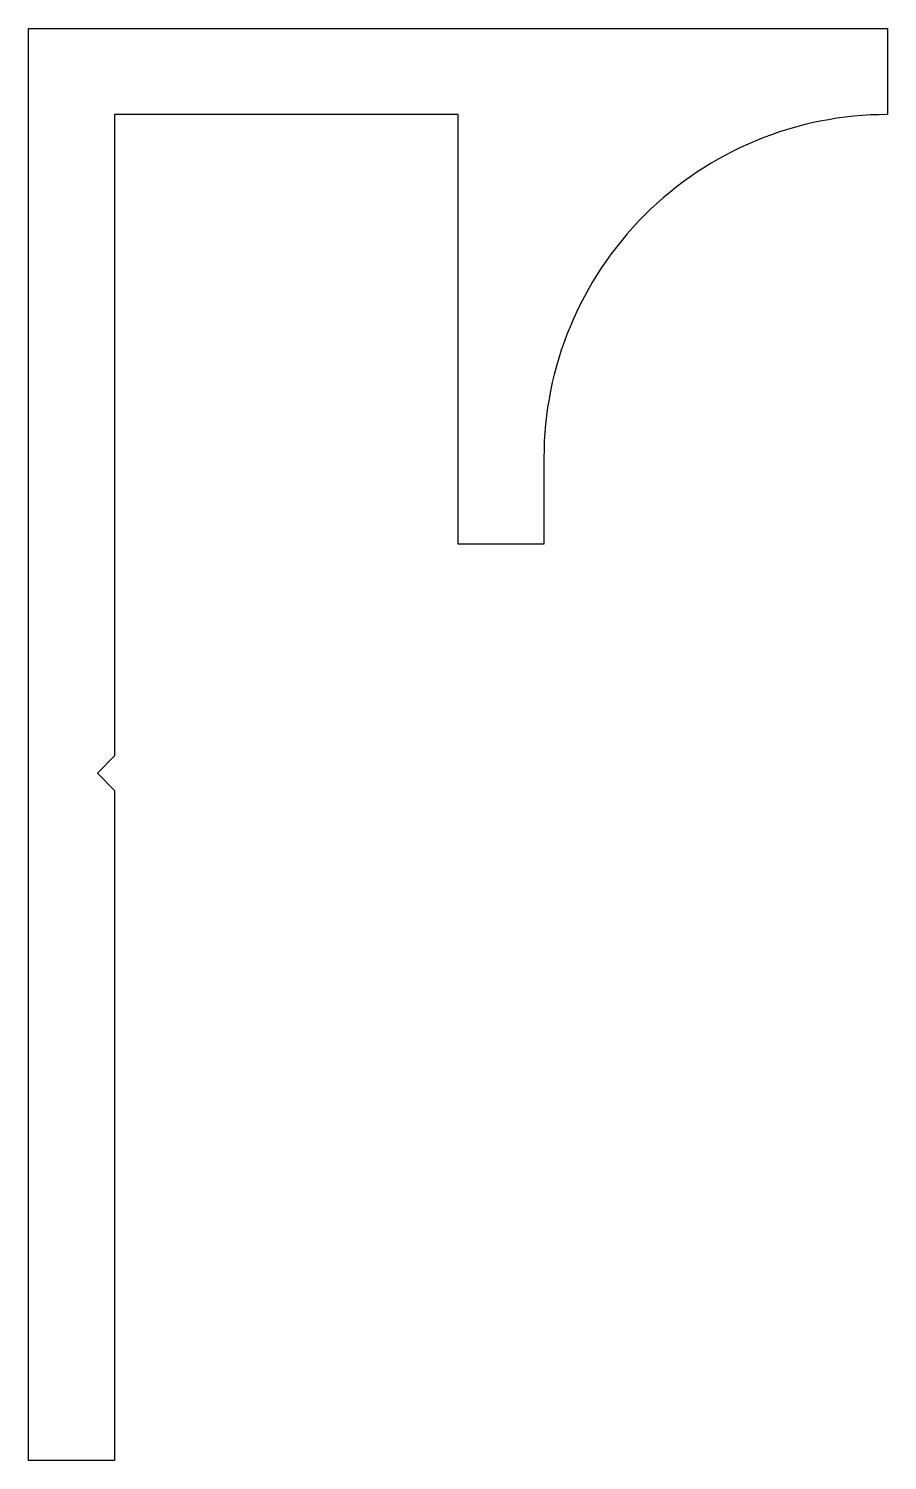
# Model space of a CAD drawing. Extents: x 153.8 to 168.8, y 207.4 to 232.4.
import ezdxf

# ---------------------------------------------------------------- set-up
doc = ezdxf.new("R2010")
doc.units = 0
doc.header["$LTSCALE"] = 15
doc.layers.get('0').update_dxf_attribs({"linetype": 'CONTINUOUS'})

msp = doc.modelspace()

# ---------------------------------------------------------------- linework, layer by layer
at = {"color": 0, "linetype": 'BYBLOCK'}
msp.add_lwpolyline([(154.985, 219.434), (155.285, 219.134), (155.285, 207.434), (153.785, 207.434), (153.785, 232.434), (168.785, 232.434), (168.785, 230.934, 0.414214), (162.785, 224.934), (162.785, 223.434), (161.285, 223.434), (161.285, 230.934), (155.285, 230.934), (155.285, 219.734)], format="xyb", close=True, dxfattribs=at)

doc.saveas('drawing.dxf')
